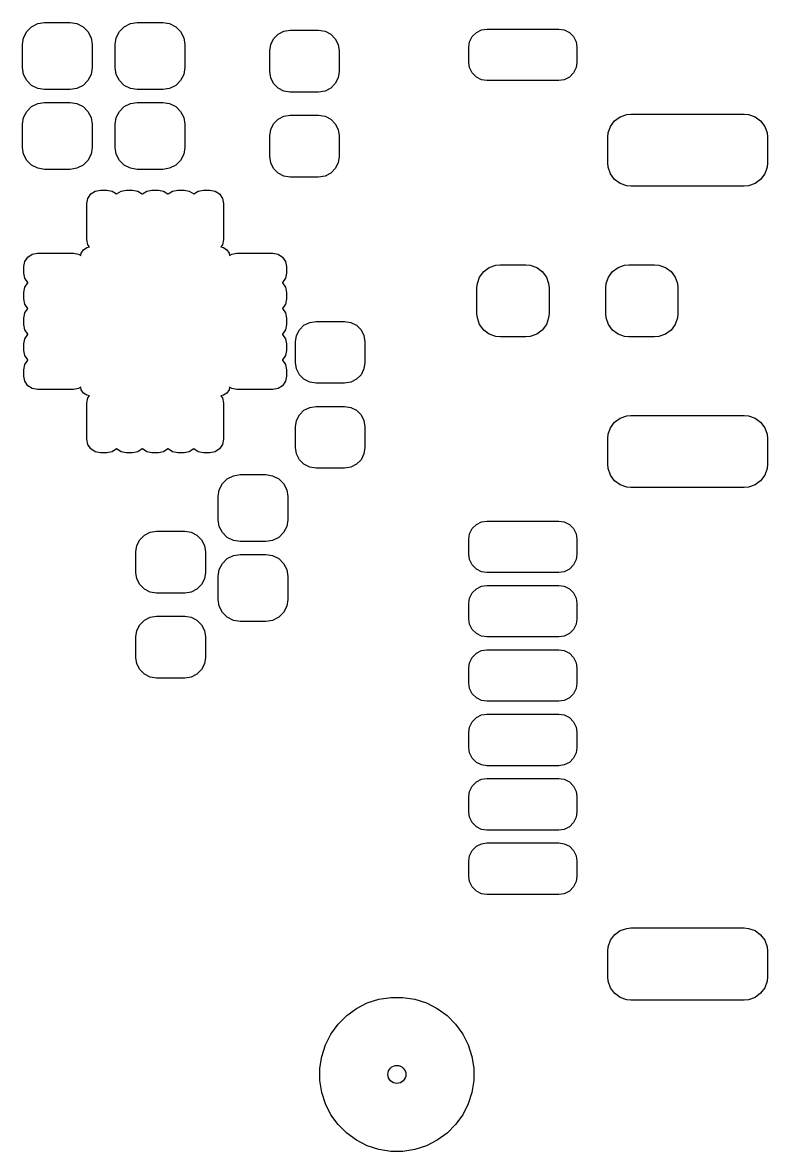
# Model space of a CAD drawing. Extents: x 5.38 to 6.51, y -4.6 to -3.3.
# Drawn here: x 5.938 to 6.508, y -4.599 to -3.736 of the extents above; entities that cross this region are included whole.
import ezdxf

# ---------------------------------------------------------------- set-up
doc = ezdxf.new("R2010")
doc.units = 0
doc.header["$MEASUREMENT"] = 0
doc.layers.add('BLACK', color=7, linetype='CONTINUOUS')

msp = doc.modelspace()

# ---------------------------------------------------------------- linework, layer by layer
at = {"layer": 'BLACK', "linetype": 'CONTINUOUS'}
for p, q in [((5.93881, -3.74778), (5.94119, -3.74312)), ((5.94119, -3.74312), (5.94489, -3.73942)), ((5.94489, -3.73942), (5.94955, -3.73704)), ((5.94955, -3.73704), (5.95472, -3.73622)), ((5.95472, -3.73622), (5.97441, -3.73622)), ((5.97441, -3.73622), (5.97958, -3.73704)), ((5.97958, -3.73704), (5.98424, -3.73942)), ((5.98424, -3.73942), (5.98795, -3.74312)), ((5.98795, -3.74312), (5.99032, -3.74778)), ((6.00968, -3.74778), (6.01205, -3.74312)), ((6.01205, -3.74312), (6.01576, -3.73942)), ((6.01576, -3.73942), (6.02042, -3.73704)), ((6.02042, -3.73704), (6.02559, -3.73622)), ((6.02559, -3.73622), (6.04528, -3.73622)), ((6.04528, -3.73622), (6.05045, -3.73704)), ((6.05045, -3.73704), (6.05511, -3.73942)), ((6.05511, -3.73942), (6.05881, -3.74312)), ((6.05881, -3.74312), (6.06119, -3.74778)), ((6.13346, -3.74513), (6.13785, -3.7429)), ((6.13785, -3.7429), (6.14272, -3.74213)), ((6.14272, -3.74213), (6.16437, -3.74213)), ((6.16437, -3.74213), (6.16924, -3.7429)), ((6.16924, -3.7429), (6.17363, -3.74513)), ((6.28174, -3.74691), (6.28495, -3.74371)), ((6.28495, -3.74371), (6.28902, -3.74171)), ((6.28902, -3.74171), (6.29295, -3.74114)), ((6.29295, -3.74114), (6.34807, -3.74114)), ((6.34807, -3.74114), (6.352, -3.74171)), ((6.352, -3.74171), (6.35608, -3.74371)), ((6.35608, -3.74371), (6.35929, -3.74691)), ((5.93799, -3.75295), (5.93881, -3.74778)), ((5.99032, -3.74778), (5.99114, -3.75295)), ((6.00886, -3.75295), (6.00968, -3.74778)), ((6.06119, -3.74778), (6.06201, -3.75295)), ((6.12774, -3.75301), (6.12998, -3.74862)), ((6.12998, -3.74862), (6.13346, -3.74513)), ((6.17363, -3.74513), (6.17711, -3.74862)), ((6.17711, -3.74862), (6.17935, -3.75301)), ((6.27917, -3.75492), (6.27975, -3.75099)), ((6.27975, -3.75099), (6.28174, -3.74691)), ((6.35929, -3.74691), (6.36128, -3.75099)), ((6.36128, -3.75099), (6.36185, -3.75492)), ((5.93799, -3.77067), (5.93799, -3.75295)), ((5.99114, -3.75295), (5.99114, -3.77067)), ((6.00886, -3.77067), (6.00886, -3.75295)), ((6.06201, -3.75295), (6.06201, -3.77067)), ((6.12697, -3.75787), (6.12774, -3.75301)), ((6.12697, -3.77362), (6.12697, -3.75787)), ((6.17935, -3.75301), (6.18012, -3.75787)), ((6.18012, -3.75787), (6.18012, -3.77362)), ((6.27917, -3.76673), (6.27917, -3.75492)), ((6.36185, -3.75492), (6.36185, -3.76673)), ((6.27975, -3.77066), (6.27917, -3.76673)), ((6.36185, -3.76673), (6.36128, -3.77066)), ((5.93881, -3.77584), (5.93799, -3.77067)), ((5.94119, -3.7805), (5.93881, -3.77584)), ((5.99032, -3.77584), (5.98795, -3.7805)), ((5.99114, -3.77067), (5.99032, -3.77584)), ((6.00968, -3.77584), (6.00886, -3.77067)), ((6.01205, -3.7805), (6.00968, -3.77584)), ((6.06119, -3.77584), (6.05881, -3.7805)), ((6.06201, -3.77067), (6.06119, -3.77584)), ((6.12774, -3.77849), (6.12697, -3.77362)), ((6.12998, -3.78288), (6.12774, -3.77849)), ((6.17935, -3.77849), (6.17711, -3.78288)), ((6.18012, -3.77362), (6.17935, -3.77849)), ((6.28174, -3.77474), (6.27975, -3.77066)), ((6.28495, -3.77795), (6.28174, -3.77474)), ((6.28902, -3.77994), (6.28495, -3.77795)), ((6.35608, -3.77795), (6.352, -3.77994)), ((6.35929, -3.77474), (6.35608, -3.77795)), ((6.36128, -3.77066), (6.35929, -3.77474)), ((5.94489, -3.78421), (5.94119, -3.7805)), ((5.94955, -3.78658), (5.94489, -3.78421)), ((5.95472, -3.7874), (5.94955, -3.78658)), ((5.97958, -3.78658), (5.97441, -3.7874)), ((5.98424, -3.78421), (5.97958, -3.78658)), ((5.98795, -3.7805), (5.98424, -3.78421)), ((6.01576, -3.78421), (6.01205, -3.7805)), ((6.02042, -3.78658), (6.01576, -3.78421)), ((6.02559, -3.7874), (6.02042, -3.78658)), ((6.05045, -3.78658), (6.04528, -3.7874)), ((6.05511, -3.78421), (6.05045, -3.78658)), ((6.05881, -3.7805), (6.05511, -3.78421)), ((6.13346, -3.78636), (6.12998, -3.78288)), ((6.13785, -3.7886), (6.13346, -3.78636)), ((6.17363, -3.78636), (6.16924, -3.7886)), ((6.17711, -3.78288), (6.17363, -3.78636)), ((6.29295, -3.78051), (6.28902, -3.77994)), ((6.34807, -3.78051), (6.29295, -3.78051)), ((6.352, -3.77994), (6.34807, -3.78051)), ((5.97441, -3.7874), (5.95472, -3.7874)), ((6.04528, -3.7874), (6.02559, -3.7874)), ((6.14272, -3.78937), (6.13785, -3.7886)), ((6.16437, -3.78937), (6.14272, -3.78937)), ((6.16924, -3.7886), (6.16437, -3.78937)), ((5.93881, -3.80881), (5.94119, -3.80414)), ((5.94119, -3.80414), (5.94489, -3.80044)), ((5.94489, -3.80044), (5.94955, -3.79806)), ((5.94955, -3.79806), (5.95472, -3.79724)), ((5.95472, -3.79724), (5.97441, -3.79724)), ((5.97441, -3.79724), (5.97958, -3.79806)), ((5.97958, -3.79806), (5.98424, -3.80044)), ((5.98424, -3.80044), (5.98795, -3.80414)), ((5.98795, -3.80414), (5.99032, -3.80881)), ((6.00968, -3.80881), (6.01205, -3.80414)), ((6.01205, -3.80414), (6.01576, -3.80044)), ((6.01576, -3.80044), (6.02042, -3.79806)), ((6.02042, -3.79806), (6.02559, -3.79724)), ((6.02559, -3.79724), (6.04528, -3.79724)), ((6.04528, -3.79724), (6.05045, -3.79806)), ((6.05045, -3.79806), (6.05511, -3.80044)), ((6.05511, -3.80044), (6.05881, -3.80414)), ((6.05881, -3.80414), (6.06119, -3.80881)), ((5.93799, -3.81398), (5.93881, -3.80881)), ((5.99032, -3.80881), (5.99114, -3.81398)), ((6.00886, -3.81398), (6.00968, -3.80881)), ((6.06119, -3.80881), (6.06201, -3.81398)), ((6.12998, -3.81358), (6.13346, -3.81009)), ((6.13346, -3.81009), (6.13785, -3.80786)), ((6.13785, -3.80786), (6.14272, -3.80709)), ((6.14272, -3.80709), (6.16437, -3.80709)), ((6.16437, -3.80709), (6.16924, -3.80786)), ((6.16924, -3.80786), (6.17363, -3.81009)), ((6.17363, -3.81009), (6.17711, -3.81358)), ((6.38753, -3.81554), (6.39066, -3.81129)), ((6.39066, -3.81129), (6.39491, -3.80816)), ((6.39491, -3.80816), (6.3999, -3.80641)), ((6.3999, -3.80641), (6.40319, -3.8061)), ((6.40319, -3.8061), (6.4898, -3.8061)), ((6.4898, -3.8061), (6.4931, -3.80641)), ((6.4931, -3.80641), (6.49808, -3.80816)), ((6.49808, -3.80816), (6.50233, -3.81129)), ((6.50233, -3.81129), (6.50547, -3.81554)), ((5.93799, -3.83169), (5.93799, -3.81398)), ((5.99114, -3.81398), (5.99114, -3.83169)), ((6.00886, -3.83169), (6.00886, -3.81398)), ((6.06201, -3.81398), (6.06201, -3.83169)), ((6.12697, -3.82283), (6.12774, -3.81797)), ((6.12774, -3.81797), (6.12998, -3.81358)), ((6.17711, -3.81358), (6.17935, -3.81797)), ((6.17935, -3.81797), (6.18012, -3.82283)), ((6.38547, -3.82382), (6.38578, -3.82053)), ((6.38578, -3.82053), (6.38753, -3.81554)), ((6.50547, -3.81554), (6.50721, -3.82053)), ((6.50721, -3.82053), (6.50752, -3.82382)), ((6.12697, -3.83858), (6.12697, -3.82283)), ((6.18012, -3.82283), (6.18012, -3.83858)), ((6.38547, -3.8435), (6.38547, -3.82382)), ((6.50752, -3.82382), (6.50752, -3.8435)), ((5.93881, -3.83686), (5.93799, -3.83169)), ((5.94119, -3.84153), (5.93881, -3.83686)), ((5.99032, -3.83686), (5.98795, -3.84153)), ((5.99114, -3.83169), (5.99032, -3.83686)), ((6.00968, -3.83686), (6.00886, -3.83169)), ((6.01205, -3.84153), (6.00968, -3.83686)), ((6.06119, -3.83686), (6.05881, -3.84153)), ((6.06201, -3.83169), (6.06119, -3.83686)), ((6.12774, -3.84345), (6.12697, -3.83858)), ((6.18012, -3.83858), (6.17935, -3.84345)), ((5.94489, -3.84523), (5.94119, -3.84153)), ((5.94955, -3.84761), (5.94489, -3.84523)), ((5.98424, -3.84523), (5.97958, -3.84761)), ((5.98795, -3.84153), (5.98424, -3.84523)), ((6.01576, -3.84523), (6.01205, -3.84153)), ((6.02042, -3.84761), (6.01576, -3.84523)), ((6.05511, -3.84523), (6.05045, -3.84761)), ((6.05881, -3.84153), (6.05511, -3.84523)), ((6.12998, -3.84784), (6.12774, -3.84345)), ((6.17935, -3.84345), (6.17711, -3.84784)), ((6.38578, -3.8468), (6.38547, -3.8435)), ((6.38753, -3.85178), (6.38578, -3.8468)), ((6.50721, -3.8468), (6.50547, -3.85178)), ((6.50752, -3.8435), (6.50721, -3.8468)), ((5.95472, -3.84843), (5.94955, -3.84761)), ((5.97441, -3.84843), (5.95472, -3.84843)), ((5.97958, -3.84761), (5.97441, -3.84843)), ((6.02559, -3.84843), (6.02042, -3.84761)), ((6.04528, -3.84843), (6.02559, -3.84843)), ((6.05045, -3.84761), (6.04528, -3.84843)), ((6.13346, -3.85132), (6.12998, -3.84784)), ((6.13785, -3.85356), (6.13346, -3.85132)), ((6.14272, -3.85433), (6.13785, -3.85356)), ((6.16437, -3.85433), (6.14272, -3.85433)), ((6.16924, -3.85356), (6.16437, -3.85433)), ((6.17363, -3.85132), (6.16924, -3.85356)), ((6.17711, -3.84784), (6.17363, -3.85132)), ((6.39066, -3.85603), (6.38753, -3.85178)), ((6.39491, -3.85917), (6.39066, -3.85603)), ((6.50233, -3.85603), (6.49808, -3.85917)), ((6.50547, -3.85178), (6.50233, -3.85603)), ((5.99358, -3.86496), (5.99754, -3.86417)), ((5.99754, -3.86417), (6.00246, -3.86417)), ((6.00246, -3.86417), (6.00642, -3.86496)), ((6.01327, -3.86496), (6.01722, -3.86417)), ((6.01722, -3.86417), (6.02215, -3.86417)), ((6.02215, -3.86417), (6.0261, -3.86496)), ((6.03295, -3.86496), (6.03691, -3.86417)), ((6.03691, -3.86417), (6.04183, -3.86417)), ((6.04183, -3.86417), (6.04579, -3.86496)), ((6.05264, -3.86496), (6.05659, -3.86417)), ((6.05659, -3.86417), (6.06152, -3.86417)), ((6.06152, -3.86417), (6.06547, -3.86496)), ((6.07232, -3.86496), (6.07628, -3.86417)), ((6.07628, -3.86417), (6.0812, -3.86417)), ((6.0812, -3.86417), (6.08516, -3.86496)), ((6.3999, -3.86091), (6.39491, -3.85917)), ((6.40319, -3.86122), (6.3999, -3.86091)), ((6.4898, -3.86122), (6.40319, -3.86122)), ((6.4931, -3.86091), (6.4898, -3.86122)), ((6.49808, -3.85917), (6.4931, -3.86091)), ((5.9872, -3.87451), (5.98799, -3.87055)), ((5.98799, -3.87055), (5.99023, -3.8672)), ((5.99023, -3.8672), (5.99358, -3.86496)), ((6.00642, -3.86496), (6.00977, -3.8672)), ((6.00977, -3.8672), (6.00984, -3.86731)), ((6.00984, -3.86731), (6.00992, -3.8672)), ((6.00992, -3.8672), (6.01327, -3.86496)), ((6.0261, -3.86496), (6.02945, -3.8672)), ((6.02945, -3.8672), (6.02953, -3.86731)), ((6.02953, -3.86731), (6.0296, -3.8672)), ((6.0296, -3.8672), (6.03295, -3.86496)), ((6.04579, -3.86496), (6.04914, -3.8672)), ((6.04914, -3.8672), (6.04921, -3.86731)), ((6.04921, -3.86731), (6.04929, -3.8672)), ((6.04929, -3.8672), (6.05264, -3.86496)), ((6.06547, -3.86496), (6.06882, -3.8672)), ((6.06882, -3.8672), (6.0689, -3.86731)), ((6.0689, -3.86731), (6.06897, -3.8672)), ((6.06897, -3.8672), (6.07232, -3.86496)), ((6.08516, -3.86496), (6.08851, -3.8672)), ((6.08851, -3.8672), (6.09075, -3.87055)), ((6.09075, -3.87055), (6.09154, -3.87451)), ((5.9872, -3.90207), (5.9872, -3.87451)), ((6.09154, -3.87451), (6.09154, -3.90207)), ((5.98714, -3.90808), (5.98911, -3.90769)), ((5.98799, -3.90602), (5.9872, -3.90207)), ((5.98911, -3.90769), (5.98799, -3.90602)), ((6.09075, -3.90602), (6.08963, -3.90769)), ((6.08963, -3.90769), (6.0916, -3.90808)), ((6.09154, -3.90207), (6.09075, -3.90602)), ((5.93976, -3.91878), (5.942, -3.91543)), ((5.942, -3.91543), (5.94536, -3.91319)), ((5.94536, -3.91319), (5.94931, -3.9124)), ((5.94931, -3.9124), (5.97687, -3.9124)), ((5.97687, -3.9124), (5.98082, -3.91319)), ((5.98082, -3.91319), (5.98249, -3.9143)), ((5.98249, -3.9143), (5.98288, -3.91234)), ((5.98288, -3.91234), (5.98459, -3.90979)), ((5.98459, -3.90979), (5.98714, -3.90808)), ((6.0916, -3.90808), (6.09415, -3.90979)), ((6.09415, -3.90979), (6.09586, -3.91234)), ((6.09586, -3.91234), (6.09625, -3.9143)), ((6.09625, -3.9143), (6.09792, -3.91319)), ((6.09792, -3.91319), (6.10187, -3.9124)), ((6.10187, -3.9124), (6.12943, -3.9124)), ((6.12943, -3.9124), (6.13338, -3.91319)), ((6.13338, -3.91319), (6.13674, -3.91543)), ((6.13674, -3.91543), (6.13898, -3.91878)), ((5.93898, -3.92274), (5.93976, -3.91878)), ((5.93898, -3.92766), (5.93898, -3.92274)), ((6.13898, -3.91878), (6.13976, -3.92274)), ((6.13976, -3.92274), (6.13976, -3.92766)), ((6.29062, -3.92645), (6.29487, -3.92331)), ((6.29487, -3.92331), (6.29986, -3.92157)), ((6.29986, -3.92157), (6.30315, -3.92126)), ((6.30315, -3.92126), (6.32283, -3.92126)), ((6.32283, -3.92126), (6.32613, -3.92157)), ((6.32613, -3.92157), (6.33111, -3.92331)), ((6.33111, -3.92331), (6.33536, -3.92645)), ((6.38905, -3.92645), (6.3933, -3.92331)), ((6.3933, -3.92331), (6.39828, -3.92157)), ((6.39828, -3.92157), (6.40157, -3.92126)), ((6.40157, -3.92126), (6.42126, -3.92126)), ((6.42126, -3.92126), (6.42455, -3.92157)), ((6.42455, -3.92157), (6.42954, -3.92331)), ((6.42954, -3.92331), (6.43379, -3.92645)), ((5.93976, -3.93161), (5.93898, -3.92766)), ((5.942, -3.93497), (5.93976, -3.93161)), ((6.13898, -3.93161), (6.13674, -3.93497)), ((6.13976, -3.92766), (6.13898, -3.93161)), ((6.28574, -3.93568), (6.28749, -3.9307)), ((6.28749, -3.9307), (6.29062, -3.92645)), ((6.33536, -3.92645), (6.3385, -3.9307)), ((6.3385, -3.9307), (6.34024, -3.93568)), ((6.38417, -3.93568), (6.38591, -3.9307)), ((6.38591, -3.9307), (6.38905, -3.92645)), ((6.43379, -3.92645), (6.43692, -3.9307)), ((6.43692, -3.9307), (6.43867, -3.93568)), ((5.93898, -3.94242), (5.93976, -3.93847)), ((5.93898, -3.94734), (5.93898, -3.94242)), ((5.93976, -3.93847), (5.942, -3.93511)), ((5.94211, -3.93504), (5.942, -3.93497)), ((5.942, -3.93511), (5.94211, -3.93504)), ((6.13674, -3.93497), (6.13663, -3.93504)), ((6.13663, -3.93504), (6.13674, -3.93511)), ((6.13674, -3.93511), (6.13898, -3.93847)), ((6.13898, -3.93847), (6.13976, -3.94242)), ((6.13976, -3.94242), (6.13976, -3.94734)), ((6.28543, -3.93898), (6.28574, -3.93568)), ((6.28543, -3.95866), (6.28543, -3.93898)), ((6.34024, -3.93568), (6.34055, -3.93898)), ((6.34055, -3.93898), (6.34055, -3.95866)), ((6.38386, -3.93898), (6.38417, -3.93568)), ((6.38386, -3.95866), (6.38386, -3.93898)), ((6.43867, -3.93568), (6.43898, -3.93898)), ((6.43898, -3.93898), (6.43898, -3.95866)), ((5.93976, -3.9513), (5.93898, -3.94734)), ((6.13976, -3.94734), (6.13898, -3.9513)), ((5.93898, -3.96211), (5.93976, -3.95815)), ((5.942, -3.95465), (5.93976, -3.9513)), ((5.93976, -3.95815), (5.942, -3.9548)), ((5.94211, -3.95472), (5.942, -3.95465)), ((5.942, -3.9548), (5.94211, -3.95472)), ((6.13674, -3.95465), (6.13663, -3.95472)), ((6.13663, -3.95472), (6.13674, -3.9548)), ((6.13898, -3.9513), (6.13674, -3.95465)), ((6.13674, -3.9548), (6.13898, -3.95815)), ((6.13898, -3.95815), (6.13976, -3.96211)), ((6.28574, -3.96196), (6.28543, -3.95866)), ((6.34055, -3.95866), (6.34024, -3.96196)), ((6.38417, -3.96196), (6.38386, -3.95866)), ((6.43898, -3.95866), (6.43867, -3.96196)), ((5.93898, -3.96703), (5.93898, -3.96211)), ((5.93976, -3.97098), (5.93898, -3.96703)), ((6.13976, -3.96703), (6.13898, -3.97098)), ((6.13976, -3.96211), (6.13976, -3.96703)), ((6.14966, -3.97106), (6.15315, -3.96757)), ((6.15315, -3.96757), (6.15754, -3.96534)), ((6.15754, -3.96534), (6.1624, -3.96457)), ((6.1624, -3.96457), (6.18406, -3.96457)), ((6.18406, -3.96457), (6.18892, -3.96534)), ((6.18892, -3.96534), (6.19331, -3.96757)), ((6.19331, -3.96757), (6.1968, -3.97106)), ((6.28749, -3.96694), (6.28574, -3.96196)), ((6.29062, -3.97119), (6.28749, -3.96694)), ((6.3385, -3.96694), (6.33536, -3.97119)), ((6.34024, -3.96196), (6.3385, -3.96694)), ((6.38591, -3.96694), (6.38417, -3.96196)), ((6.38905, -3.97119), (6.38591, -3.96694)), ((6.43692, -3.96694), (6.43379, -3.97119)), ((6.43867, -3.96196), (6.43692, -3.96694)), ((5.942, -3.97434), (5.93976, -3.97098)), ((5.93976, -3.97784), (5.942, -3.97448)), ((5.94211, -3.97441), (5.942, -3.97434)), ((5.942, -3.97448), (5.94211, -3.97441)), ((6.13674, -3.97434), (6.13663, -3.97441)), ((6.13663, -3.97441), (6.13674, -3.97448)), ((6.13898, -3.97098), (6.13674, -3.97434)), ((6.13674, -3.97448), (6.13898, -3.97784)), ((6.14665, -3.98031), (6.14742, -3.97545)), ((6.14742, -3.97545), (6.14966, -3.97106)), ((6.1968, -3.97106), (6.19903, -3.97545)), ((6.19903, -3.97545), (6.1998, -3.98031)), ((6.29487, -3.97432), (6.29062, -3.97119)), ((6.29986, -3.97607), (6.29487, -3.97432)), ((6.30315, -3.97638), (6.29986, -3.97607)), ((6.32283, -3.97638), (6.30315, -3.97638)), ((6.32613, -3.97607), (6.32283, -3.97638)), ((6.33111, -3.97432), (6.32613, -3.97607)), ((6.33536, -3.97119), (6.33111, -3.97432)), ((6.3933, -3.97432), (6.38905, -3.97119)), ((6.39828, -3.97607), (6.3933, -3.97432)), ((6.40157, -3.97638), (6.39828, -3.97607)), ((6.42126, -3.97638), (6.40157, -3.97638)), ((6.42455, -3.97607), (6.42126, -3.97638)), ((6.42954, -3.97432), (6.42455, -3.97607)), ((6.43379, -3.97119), (6.42954, -3.97432)), ((5.93898, -3.98179), (5.93976, -3.97784)), ((5.93898, -3.98671), (5.93898, -3.98179)), ((6.13898, -3.97784), (6.13976, -3.98179)), ((6.13976, -3.98179), (6.13976, -3.98671)), ((6.14665, -3.99606), (6.14665, -3.98031)), ((6.1998, -3.98031), (6.1998, -3.99606)), ((5.93976, -3.99067), (5.93898, -3.98671)), ((5.942, -3.99402), (5.93976, -3.99067)), ((5.93976, -3.99752), (5.942, -3.99417)), ((5.94211, -3.99409), (5.942, -3.99402)), ((5.942, -3.99417), (5.94211, -3.99409)), ((6.13674, -3.99402), (6.13663, -3.99409)), ((6.13663, -3.99409), (6.13674, -3.99417)), ((6.13898, -3.99067), (6.13674, -3.99402)), ((6.13674, -3.99417), (6.13898, -3.99752)), ((6.13976, -3.98671), (6.13898, -3.99067)), ((5.93898, -4.00148), (5.93976, -3.99752)), ((5.93898, -4.0064), (5.93898, -4.00148)), ((6.13898, -3.99752), (6.13976, -4.00148)), ((6.13976, -4.00148), (6.13976, -4.0064)), ((6.14742, -4.00093), (6.14665, -3.99606)), ((6.14966, -4.00532), (6.14742, -4.00093)), ((6.19903, -4.00093), (6.1968, -4.00532)), ((6.1998, -3.99606), (6.19903, -4.00093)), ((5.93976, -4.01035), (5.93898, -4.0064)), ((5.942, -4.01371), (5.93976, -4.01035)), ((6.13898, -4.01035), (6.13674, -4.01371)), ((6.13976, -4.0064), (6.13898, -4.01035)), ((6.15315, -4.0088), (6.14966, -4.00532)), ((6.15754, -4.01104), (6.15315, -4.0088)), ((6.1624, -4.01181), (6.15754, -4.01104)), ((6.18892, -4.01104), (6.18406, -4.01181)), ((6.19331, -4.0088), (6.18892, -4.01104)), ((6.1968, -4.00532), (6.19331, -4.0088)), ((5.94536, -4.01595), (5.942, -4.01371)), ((5.94931, -4.01673), (5.94536, -4.01595)), ((5.97687, -4.01673), (5.94931, -4.01673)), ((5.98082, -4.01595), (5.97687, -4.01673)), ((5.98249, -4.01483), (5.98082, -4.01595)), ((5.98288, -4.01679), (5.98249, -4.01483)), ((5.98459, -4.01935), (5.98288, -4.01679)), ((5.98714, -4.02105), (5.98459, -4.01935)), ((6.09415, -4.01935), (6.0916, -4.02105)), ((6.09586, -4.01679), (6.09415, -4.01935)), ((6.09625, -4.01483), (6.09586, -4.01679)), ((6.09792, -4.01595), (6.09625, -4.01483)), ((6.10187, -4.01673), (6.09792, -4.01595)), ((6.12943, -4.01673), (6.10187, -4.01673)), ((6.13338, -4.01595), (6.12943, -4.01673)), ((6.13674, -4.01371), (6.13338, -4.01595)), ((6.18406, -4.01181), (6.1624, -4.01181)), ((5.98911, -4.02144), (5.98714, -4.02105)), ((5.9872, -4.02707), (5.98799, -4.02311)), ((5.9872, -4.05463), (5.9872, -4.02707)), ((5.98799, -4.02311), (5.98911, -4.02144)), ((6.0916, -4.02105), (6.08963, -4.02144)), ((6.08963, -4.02144), (6.09075, -4.02311)), ((6.09075, -4.02311), (6.09154, -4.02707)), ((6.09154, -4.02707), (6.09154, -4.05463)), ((6.14742, -4.04041), (6.14966, -4.03602)), ((6.14966, -4.03602), (6.15315, -4.03254)), ((6.15315, -4.03254), (6.15754, -4.0303)), ((6.15754, -4.0303), (6.1624, -4.02953)), ((6.1624, -4.02953), (6.18406, -4.02953)), ((6.18406, -4.02953), (6.18892, -4.0303)), ((6.18892, -4.0303), (6.19331, -4.03254)), ((6.19331, -4.03254), (6.1968, -4.03602)), ((6.1968, -4.03602), (6.19903, -4.04041)), ((6.39491, -4.03847), (6.3999, -4.03673)), ((6.3999, -4.03673), (6.40319, -4.03642)), ((6.40319, -4.03642), (6.4898, -4.03642)), ((6.4898, -4.03642), (6.4931, -4.03673)), ((6.4931, -4.03673), (6.49808, -4.03847)), ((6.14665, -4.04528), (6.14742, -4.04041)), ((6.14665, -4.06102), (6.14665, -4.04528)), ((6.19903, -4.04041), (6.1998, -4.04528)), ((6.1998, -4.04528), (6.1998, -4.06102)), ((6.38578, -4.05084), (6.38753, -4.04586)), ((6.38753, -4.04586), (6.39066, -4.04161)), ((6.39066, -4.04161), (6.39491, -4.03847)), ((6.49808, -4.03847), (6.50233, -4.04161)), ((6.50233, -4.04161), (6.50547, -4.04586)), ((6.50547, -4.04586), (6.50721, -4.05084)), ((5.98799, -4.05858), (5.9872, -4.05463)), ((6.09154, -4.05463), (6.09075, -4.05858)), ((6.38547, -4.05413), (6.38578, -4.05084)), ((6.38547, -4.07382), (6.38547, -4.05413)), ((6.50721, -4.05084), (6.50752, -4.05413)), ((6.50752, -4.05413), (6.50752, -4.07382)), ((5.99023, -4.06193), (5.98799, -4.05858)), ((5.99358, -4.06417), (5.99023, -4.06193)), ((6.00977, -4.06193), (6.00642, -4.06417)), ((6.00984, -4.06182), (6.00977, -4.06193)), ((6.00992, -4.06193), (6.00984, -4.06182)), ((6.01327, -4.06417), (6.00992, -4.06193)), ((6.02945, -4.06193), (6.0261, -4.06417)), ((6.02953, -4.06182), (6.02945, -4.06193)), ((6.0296, -4.06193), (6.02953, -4.06182)), ((6.03295, -4.06417), (6.0296, -4.06193)), ((6.04914, -4.06193), (6.04579, -4.06417)), ((6.04921, -4.06182), (6.04914, -4.06193)), ((6.04929, -4.06193), (6.04921, -4.06182)), ((6.05264, -4.06417), (6.04929, -4.06193)), ((6.06882, -4.06193), (6.06547, -4.06417)), ((6.0689, -4.06182), (6.06882, -4.06193)), ((6.06897, -4.06193), (6.0689, -4.06182)), ((6.07232, -4.06417), (6.06897, -4.06193)), ((6.08851, -4.06193), (6.08516, -4.06417)), ((6.09075, -4.05858), (6.08851, -4.06193)), ((6.14742, -4.06589), (6.14665, -4.06102)), ((6.1998, -4.06102), (6.19903, -4.06589)), ((5.99754, -4.06496), (5.99358, -4.06417)), ((6.00246, -4.06496), (5.99754, -4.06496)), ((6.00642, -4.06417), (6.00246, -4.06496)), ((6.01722, -4.06496), (6.01327, -4.06417)), ((6.02215, -4.06496), (6.01722, -4.06496)), ((6.0261, -4.06417), (6.02215, -4.06496)), ((6.03691, -4.06496), (6.03295, -4.06417)), ((6.04183, -4.06496), (6.03691, -4.06496)), ((6.04579, -4.06417), (6.04183, -4.06496)), ((6.05659, -4.06496), (6.05264, -4.06417)), ((6.06152, -4.06496), (6.05659, -4.06496)), ((6.06547, -4.06417), (6.06152, -4.06496)), ((6.07628, -4.06496), (6.07232, -4.06417)), ((6.0812, -4.06496), (6.07628, -4.06496)), ((6.08516, -4.06417), (6.0812, -4.06496)), ((6.14966, -4.07028), (6.14742, -4.06589)), ((6.15315, -4.07376), (6.14966, -4.07028)), ((6.1968, -4.07028), (6.19331, -4.07376)), ((6.19903, -4.06589), (6.1968, -4.07028)), ((6.15754, -4.076), (6.15315, -4.07376)), ((6.1624, -4.07677), (6.15754, -4.076)), ((6.18406, -4.07677), (6.1624, -4.07677)), ((6.18892, -4.076), (6.18406, -4.07677)), ((6.19331, -4.07376), (6.18892, -4.076)), ((6.38578, -4.07711), (6.38547, -4.07382)), ((6.38753, -4.0821), (6.38578, -4.07711)), ((6.50721, -4.07711), (6.50547, -4.0821)), ((6.50752, -4.07382), (6.50721, -4.07711)), ((6.08842, -4.09325), (6.09079, -4.08859)), ((6.09079, -4.08859), (6.0945, -4.08489)), ((6.0945, -4.08489), (6.09916, -4.08251)), ((6.09916, -4.08251), (6.10433, -4.08169)), ((6.10433, -4.08169), (6.12402, -4.08169)), ((6.12402, -4.08169), (6.12919, -4.08251)), ((6.12919, -4.08251), (6.13385, -4.08489)), ((6.13385, -4.08489), (6.13755, -4.08859)), ((6.13755, -4.08859), (6.13993, -4.09325)), ((6.39066, -4.08635), (6.38753, -4.0821)), ((6.39491, -4.08948), (6.39066, -4.08635)), ((6.50233, -4.08635), (6.49808, -4.08948)), ((6.50547, -4.0821), (6.50233, -4.08635)), ((6.0876, -4.09843), (6.08842, -4.09325)), ((6.13993, -4.09325), (6.14075, -4.09843)), ((6.3999, -4.09123), (6.39491, -4.08948)), ((6.40319, -4.09154), (6.3999, -4.09123)), ((6.4898, -4.09154), (6.40319, -4.09154)), ((6.4931, -4.09123), (6.4898, -4.09154)), ((6.49808, -4.08948), (6.4931, -4.09123)), ((6.0876, -4.11614), (6.0876, -4.09843)), ((6.14075, -4.09843), (6.14075, -4.11614)), ((6.08842, -4.12131), (6.0876, -4.11614)), ((6.09079, -4.12598), (6.08842, -4.12131)), ((6.13993, -4.12131), (6.13755, -4.12598)), ((6.14075, -4.11614), (6.13993, -4.12131)), ((6.27975, -4.12697), (6.28174, -4.1229)), ((6.28174, -4.1229), (6.28495, -4.11969)), ((6.28495, -4.11969), (6.28902, -4.1177)), ((6.28902, -4.1177), (6.29295, -4.11713)), ((6.29295, -4.11713), (6.34807, -4.11713)), ((6.34807, -4.11713), (6.352, -4.1177)), ((6.352, -4.1177), (6.35608, -4.11969)), ((6.35608, -4.11969), (6.35929, -4.1229)), ((6.35929, -4.1229), (6.36128, -4.12697)), ((6.02538, -4.13588), (6.02761, -4.13149)), ((6.02761, -4.13149), (6.0311, -4.12801)), ((6.0311, -4.12801), (6.03549, -4.12577)), ((6.03549, -4.12577), (6.04035, -4.125)), ((6.04035, -4.125), (6.06201, -4.125)), ((6.06201, -4.125), (6.06687, -4.12577)), ((6.06687, -4.12577), (6.07126, -4.12801)), ((6.07126, -4.12801), (6.07475, -4.13149)), ((6.07475, -4.13149), (6.07699, -4.13588)), ((6.0945, -4.12968), (6.09079, -4.12598)), ((6.09916, -4.13206), (6.0945, -4.12968)), ((6.10433, -4.13287), (6.09916, -4.13206)), ((6.12919, -4.13206), (6.12402, -4.13287)), ((6.13385, -4.12968), (6.12919, -4.13206)), ((6.13755, -4.12598), (6.13385, -4.12968)), ((6.27917, -4.13091), (6.27975, -4.12697)), ((6.27917, -4.14272), (6.27917, -4.13091)), ((6.36128, -4.12697), (6.36185, -4.13091)), ((6.36185, -4.13091), (6.36185, -4.14272)), ((6.02461, -4.14075), (6.02538, -4.13588)), ((6.02461, -4.1565), (6.02461, -4.14075)), ((6.07699, -4.13588), (6.07776, -4.14075)), ((6.07776, -4.14075), (6.07776, -4.1565)), ((6.12402, -4.13287), (6.10433, -4.13287)), ((6.09079, -4.14961), (6.0945, -4.14591)), ((6.0945, -4.14591), (6.09916, -4.14354)), ((6.09916, -4.14354), (6.10433, -4.14272)), ((6.10433, -4.14272), (6.12402, -4.14272)), ((6.12402, -4.14272), (6.12919, -4.14354)), ((6.12919, -4.14354), (6.13385, -4.14591)), ((6.13385, -4.14591), (6.13755, -4.14961)), ((6.27975, -4.14665), (6.27917, -4.14272)), ((6.28174, -4.15072), (6.27975, -4.14665)), ((6.36128, -4.14665), (6.35929, -4.15072)), ((6.36185, -4.14272), (6.36128, -4.14665)), ((6.02538, -4.16136), (6.02461, -4.1565)), ((6.07776, -4.1565), (6.07699, -4.16136)), ((6.0876, -4.15945), (6.08842, -4.15428)), ((6.08842, -4.15428), (6.09079, -4.14961)), ((6.13755, -4.14961), (6.13993, -4.15428)), ((6.13993, -4.15428), (6.14075, -4.15945)), ((6.28495, -4.15393), (6.28174, -4.15072)), ((6.28902, -4.15592), (6.28495, -4.15393)), ((6.29295, -4.1565), (6.28902, -4.15592)), ((6.34807, -4.1565), (6.29295, -4.1565)), ((6.352, -4.15592), (6.34807, -4.1565)), ((6.35608, -4.15393), (6.352, -4.15592)), ((6.35929, -4.15072), (6.35608, -4.15393)), ((6.02761, -4.16575), (6.02538, -4.16136)), ((6.0311, -4.16924), (6.02761, -4.16575)), ((6.07475, -4.16575), (6.07126, -4.16924)), ((6.07699, -4.16136), (6.07475, -4.16575)), ((6.0876, -4.17717), (6.0876, -4.15945)), ((6.14075, -4.15945), (6.14075, -4.17717)), ((6.28902, -4.16691), (6.29295, -4.16634)), ((6.29295, -4.16634), (6.34807, -4.16634)), ((6.34807, -4.16634), (6.352, -4.16691)), ((6.03549, -4.17147), (6.0311, -4.16924)), ((6.04035, -4.17224), (6.03549, -4.17147)), ((6.06201, -4.17224), (6.04035, -4.17224)), ((6.06687, -4.17147), (6.06201, -4.17224)), ((6.07126, -4.16924), (6.06687, -4.17147)), ((6.27975, -4.17619), (6.28174, -4.17211)), ((6.28174, -4.17211), (6.28495, -4.1689)), ((6.28495, -4.1689), (6.28902, -4.16691)), ((6.352, -4.16691), (6.35608, -4.1689)), ((6.35608, -4.1689), (6.35929, -4.17211)), ((6.35929, -4.17211), (6.36128, -4.17619)), ((6.08842, -4.18234), (6.0876, -4.17717)), ((6.09079, -4.187), (6.08842, -4.18234)), ((6.13993, -4.18234), (6.13755, -4.187)), ((6.14075, -4.17717), (6.13993, -4.18234)), ((6.27917, -4.18012), (6.27975, -4.17619)), ((6.27917, -4.19193), (6.27917, -4.18012)), ((6.36128, -4.17619), (6.36185, -4.18012)), ((6.36185, -4.18012), (6.36185, -4.19193)), ((6.0311, -4.19297), (6.03549, -4.19073)), ((6.03549, -4.19073), (6.04035, -4.18996)), ((6.04035, -4.18996), (6.06201, -4.18996)), ((6.06201, -4.18996), (6.06687, -4.19073)), ((6.06687, -4.19073), (6.07126, -4.19297)), ((6.0945, -4.1907), (6.09079, -4.187)), ((6.09916, -4.19308), (6.0945, -4.1907)), ((6.13385, -4.1907), (6.12919, -4.19308)), ((6.13755, -4.187), (6.13385, -4.1907)), ((6.27975, -4.19586), (6.27917, -4.19193)), ((6.36185, -4.19193), (6.36128, -4.19586)), ((6.02461, -4.20571), (6.02538, -4.20084)), ((6.02538, -4.20084), (6.02761, -4.19645)), ((6.02761, -4.19645), (6.0311, -4.19297)), ((6.07126, -4.19297), (6.07475, -4.19645)), ((6.07475, -4.19645), (6.07699, -4.20084)), ((6.07699, -4.20084), (6.07776, -4.20571)), ((6.10433, -4.1939), (6.09916, -4.19308)), ((6.12402, -4.1939), (6.10433, -4.1939)), ((6.12919, -4.19308), (6.12402, -4.1939)), ((6.28174, -4.19994), (6.27975, -4.19586)), ((6.28495, -4.20314), (6.28174, -4.19994)), ((6.35929, -4.19994), (6.35608, -4.20314)), ((6.36128, -4.19586), (6.35929, -4.19994)), ((6.02461, -4.22146), (6.02461, -4.20571)), ((6.07776, -4.20571), (6.07776, -4.22146)), ((6.28902, -4.20514), (6.28495, -4.20314)), ((6.29295, -4.20571), (6.28902, -4.20514)), ((6.34807, -4.20571), (6.29295, -4.20571)), ((6.352, -4.20514), (6.34807, -4.20571)), ((6.35608, -4.20314), (6.352, -4.20514)), ((6.28174, -4.22132), (6.28495, -4.21812)), ((6.28495, -4.21812), (6.28902, -4.21612)), ((6.28902, -4.21612), (6.29295, -4.21555)), ((6.29295, -4.21555), (6.34807, -4.21555)), ((6.34807, -4.21555), (6.352, -4.21612)), ((6.352, -4.21612), (6.35608, -4.21812)), ((6.35608, -4.21812), (6.35929, -4.22132)), ((6.02538, -4.22632), (6.02461, -4.22146)), ((6.02761, -4.23071), (6.02538, -4.22632)), ((6.07699, -4.22632), (6.07475, -4.23071)), ((6.07776, -4.22146), (6.07699, -4.22632)), ((6.27917, -4.22933), (6.27975, -4.2254)), ((6.27975, -4.2254), (6.28174, -4.22132)), ((6.35929, -4.22132), (6.36128, -4.2254)), ((6.36128, -4.2254), (6.36185, -4.22933)), ((6.0311, -4.2342), (6.02761, -4.23071)), ((6.03549, -4.23643), (6.0311, -4.2342)), ((6.07126, -4.2342), (6.06687, -4.23643)), ((6.07475, -4.23071), (6.07126, -4.2342)), ((6.27917, -4.24114), (6.27917, -4.22933)), ((6.36185, -4.22933), (6.36185, -4.24114)), ((6.04035, -4.2372), (6.03549, -4.23643)), ((6.06201, -4.2372), (6.04035, -4.2372)), ((6.06687, -4.23643), (6.06201, -4.2372)), ((6.27975, -4.24507), (6.27917, -4.24114)), ((6.36185, -4.24114), (6.36128, -4.24507)), ((6.28174, -4.24915), (6.27975, -4.24507)), ((6.28495, -4.25236), (6.28174, -4.24915)), ((6.28902, -4.25435), (6.28495, -4.25236)), ((6.35608, -4.25236), (6.352, -4.25435)), ((6.35929, -4.24915), (6.35608, -4.25236)), ((6.36128, -4.24507), (6.35929, -4.24915)), ((6.29295, -4.25492), (6.28902, -4.25435)), ((6.34807, -4.25492), (6.29295, -4.25492)), ((6.352, -4.25435), (6.34807, -4.25492)), ((6.28174, -4.27054), (6.28495, -4.26733)), ((6.28495, -4.26733), (6.28902, -4.26534)), ((6.28902, -4.26534), (6.29295, -4.26476)), ((6.29295, -4.26476), (6.34807, -4.26476)), ((6.34807, -4.26476), (6.352, -4.26534)), ((6.352, -4.26534), (6.35608, -4.26733)), ((6.35608, -4.26733), (6.35929, -4.27054)), ((6.27917, -4.27854), (6.27975, -4.27461)), ((6.27917, -4.29035), (6.27917, -4.27854)), ((6.27975, -4.27461), (6.28174, -4.27054)), ((6.35929, -4.27054), (6.36128, -4.27461)), ((6.36128, -4.27461), (6.36185, -4.27854)), ((6.36185, -4.27854), (6.36185, -4.29035)), ((6.27975, -4.29429), (6.27917, -4.29035)), ((6.28174, -4.29836), (6.27975, -4.29429)), ((6.36128, -4.29429), (6.35929, -4.29836)), ((6.36185, -4.29035), (6.36128, -4.29429)), ((6.28495, -4.30157), (6.28174, -4.29836)), ((6.28902, -4.30356), (6.28495, -4.30157)), ((6.29295, -4.30413), (6.28902, -4.30356)), ((6.34807, -4.30413), (6.29295, -4.30413)), ((6.352, -4.30356), (6.34807, -4.30413)), ((6.35608, -4.30157), (6.352, -4.30356)), ((6.35929, -4.29836), (6.35608, -4.30157)), ((6.27975, -4.32382), (6.28174, -4.31975)), ((6.28174, -4.31975), (6.28495, -4.31654)), ((6.28495, -4.31654), (6.28902, -4.31455)), ((6.28902, -4.31455), (6.29295, -4.31398)), ((6.29295, -4.31398), (6.34807, -4.31398)), ((6.34807, -4.31398), (6.352, -4.31455)), ((6.352, -4.31455), (6.35608, -4.31654)), ((6.35608, -4.31654), (6.35929, -4.31975)), ((6.35929, -4.31975), (6.36128, -4.32382)), ((6.27917, -4.32776), (6.27975, -4.32382)), ((6.27917, -4.33957), (6.27917, -4.32776)), ((6.36128, -4.32382), (6.36185, -4.32776)), ((6.36185, -4.32776), (6.36185, -4.33957)), ((6.27975, -4.3435), (6.27917, -4.33957)), ((6.28174, -4.34757), (6.27975, -4.3435)), ((6.28495, -4.35078), (6.28174, -4.34757)), ((6.35929, -4.34757), (6.35608, -4.35078)), ((6.36128, -4.3435), (6.35929, -4.34757)), ((6.36185, -4.33957), (6.36128, -4.3435)), ((6.28902, -4.35277), (6.28495, -4.35078)), ((6.29295, -4.35335), (6.28902, -4.35277)), ((6.34807, -4.35335), (6.29295, -4.35335)), ((6.352, -4.35277), (6.34807, -4.35335)), ((6.35608, -4.35078), (6.352, -4.35277)), ((6.28495, -4.36575), (6.28902, -4.36376)), ((6.28902, -4.36376), (6.29295, -4.36319)), ((6.29295, -4.36319), (6.34807, -4.36319)), ((6.34807, -4.36319), (6.352, -4.36376)), ((6.352, -4.36376), (6.35608, -4.36575)), ((6.27917, -4.37697), (6.27975, -4.37304)), ((6.27975, -4.37304), (6.28174, -4.36896)), ((6.28174, -4.36896), (6.28495, -4.36575)), ((6.35608, -4.36575), (6.35929, -4.36896)), ((6.35929, -4.36896), (6.36128, -4.37304)), ((6.36128, -4.37304), (6.36185, -4.37697)), ((6.27917, -4.38878), (6.27917, -4.37697)), ((6.36185, -4.37697), (6.36185, -4.38878)), ((6.27975, -4.39271), (6.27917, -4.38878)), ((6.36185, -4.38878), (6.36128, -4.39271)), ((6.28174, -4.39679), (6.27975, -4.39271)), ((6.28495, -4.39999), (6.28174, -4.39679)), ((6.35929, -4.39679), (6.35608, -4.39999)), ((6.36128, -4.39271), (6.35929, -4.39679)), ((6.28902, -4.40199), (6.28495, -4.39999)), ((6.29295, -4.40256), (6.28902, -4.40199)), ((6.34807, -4.40256), (6.29295, -4.40256)), ((6.352, -4.40199), (6.34807, -4.40256)), ((6.35608, -4.39999), (6.352, -4.40199)), ((6.38753, -4.43759), (6.39066, -4.43334)), ((6.39066, -4.43334), (6.39491, -4.4302)), ((6.39491, -4.4302), (6.3999, -4.42846)), ((6.3999, -4.42846), (6.40319, -4.42815)), ((6.40319, -4.42815), (6.4898, -4.42815)), ((6.4898, -4.42815), (6.4931, -4.42846)), ((6.4931, -4.42846), (6.49808, -4.4302)), ((6.49808, -4.4302), (6.50233, -4.43334)), ((6.50233, -4.43334), (6.50547, -4.43759)), ((6.38547, -4.44587), (6.38578, -4.44257)), ((6.38578, -4.44257), (6.38753, -4.43759)), ((6.50547, -4.43759), (6.50721, -4.44257)), ((6.50721, -4.44257), (6.50752, -4.44587)), ((6.38547, -4.46555), (6.38547, -4.44587)), ((6.50752, -4.44587), (6.50752, -4.46555)), ((6.38578, -4.46884), (6.38547, -4.46555)), ((6.50752, -4.46555), (6.50721, -4.46884)), ((6.38753, -4.47383), (6.38578, -4.46884)), ((6.39066, -4.47808), (6.38753, -4.47383)), ((6.50547, -4.47383), (6.50233, -4.47808)), ((6.50721, -4.46884), (6.50547, -4.47383)), ((6.19332, -4.48969), (6.20157, -4.48548)), ((6.20157, -4.48548), (6.21039, -4.48262)), ((6.21039, -4.48262), (6.21954, -4.48117)), ((6.21954, -4.48117), (6.22881, -4.48117)), ((6.22881, -4.48117), (6.23796, -4.48262)), ((6.23796, -4.48262), (6.24677, -4.48548)), ((6.24677, -4.48548), (6.25503, -4.48969)), ((6.39491, -4.48121), (6.39066, -4.47808)), ((6.3999, -4.48296), (6.39491, -4.48121)), ((6.40319, -4.48327), (6.3999, -4.48296)), ((6.4898, -4.48327), (6.40319, -4.48327)), ((6.4931, -4.48296), (6.4898, -4.48327)), ((6.49808, -4.48121), (6.4931, -4.48296)), ((6.50233, -4.47808), (6.49808, -4.48121)), ((6.18582, -4.49513), (6.19332, -4.48969)), ((6.25503, -4.48969), (6.26253, -4.49513)), ((6.17382, -4.50918), (6.17927, -4.50169)), ((6.17927, -4.50169), (6.18582, -4.49513)), ((6.26253, -4.49513), (6.26908, -4.50169)), ((6.26908, -4.50169), (6.27453, -4.50918)), ((6.16961, -4.51744), (6.17382, -4.50918)), ((6.27453, -4.50918), (6.27873, -4.51744)), ((6.16675, -4.52625), (6.16961, -4.51744)), ((6.27873, -4.51744), (6.2816, -4.52625)), ((6.1653, -4.53541), (6.16675, -4.52625)), ((6.2816, -4.52625), (6.28305, -4.53541)), ((6.1653, -4.54467), (6.1653, -4.53541)), ((6.28305, -4.53541), (6.28305, -4.54467)), ((6.16675, -4.55383), (6.1653, -4.54467)), ((6.28305, -4.54467), (6.2816, -4.55383)), ((6.16961, -4.56264), (6.16675, -4.55383)), ((6.2816, -4.55383), (6.27873, -4.56264)), ((6.17382, -4.5709), (6.16961, -4.56264)), ((6.27873, -4.56264), (6.27453, -4.5709)), ((6.17927, -4.57839), (6.17382, -4.5709)), ((6.27453, -4.5709), (6.26908, -4.57839)), ((6.18582, -4.58495), (6.17927, -4.57839)), ((6.26908, -4.57839), (6.26253, -4.58495)), ((6.19332, -4.59039), (6.18582, -4.58495)), ((6.26253, -4.58495), (6.25503, -4.59039)), ((6.20157, -4.5946), (6.19332, -4.59039)), ((6.21039, -4.59746), (6.20157, -4.5946)), ((6.21954, -4.59891), (6.21039, -4.59746)), ((6.23796, -4.59746), (6.22881, -4.59891)), ((6.24677, -4.5946), (6.23796, -4.59746)), ((6.25503, -4.59039), (6.24677, -4.5946)), ((6.22881, -4.59891), (6.21954, -4.59891))]:
    msp.add_line(p, q, dxfattribs=at)
at = {"layer": 'BLACK'}
msp.add_circle((6.22417, -4.54004), 0.00689, dxfattribs=at)
at = {"layer": 'WHITE'}
msp.add_circle((6.22417, -4.54004), 0.00689, dxfattribs=at)

doc.saveas('drawing.dxf')
